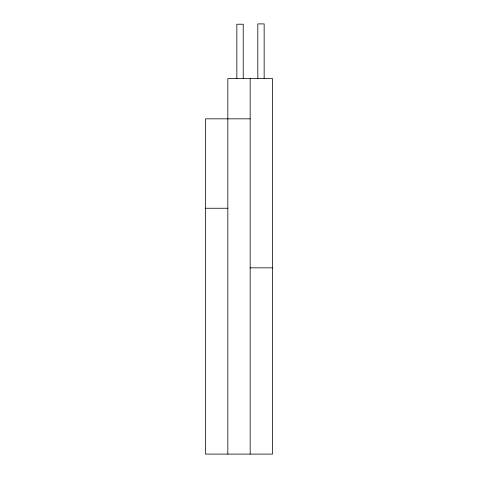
<?xml version="1.0" encoding="UTF-8"?>
<svg xmlns="http://www.w3.org/2000/svg" width="478" height="478" viewBox="0 0 478 478"><rect width="100%" height="100%" fill="white"/><g stroke="black" fill="none" stroke-linecap="round" stroke-linejoin="round"><path stroke-width="0.72" d="M250.173 118.843L205.474 118.843L205.474 454.1L272.526 454.1L272.526 78.613L227.827 78.613L227.827 454.1M205.474 208.247L227.827 208.247M250.173 267.847L272.526 267.847M264.149 78.613L264.149 23.9L257.815 23.9L257.815 78.613M250.173 78.613L250.173 454.1M243.218 78.613L243.218 24.229L236.849 24.229L236.849 78.613"/></g></svg>
